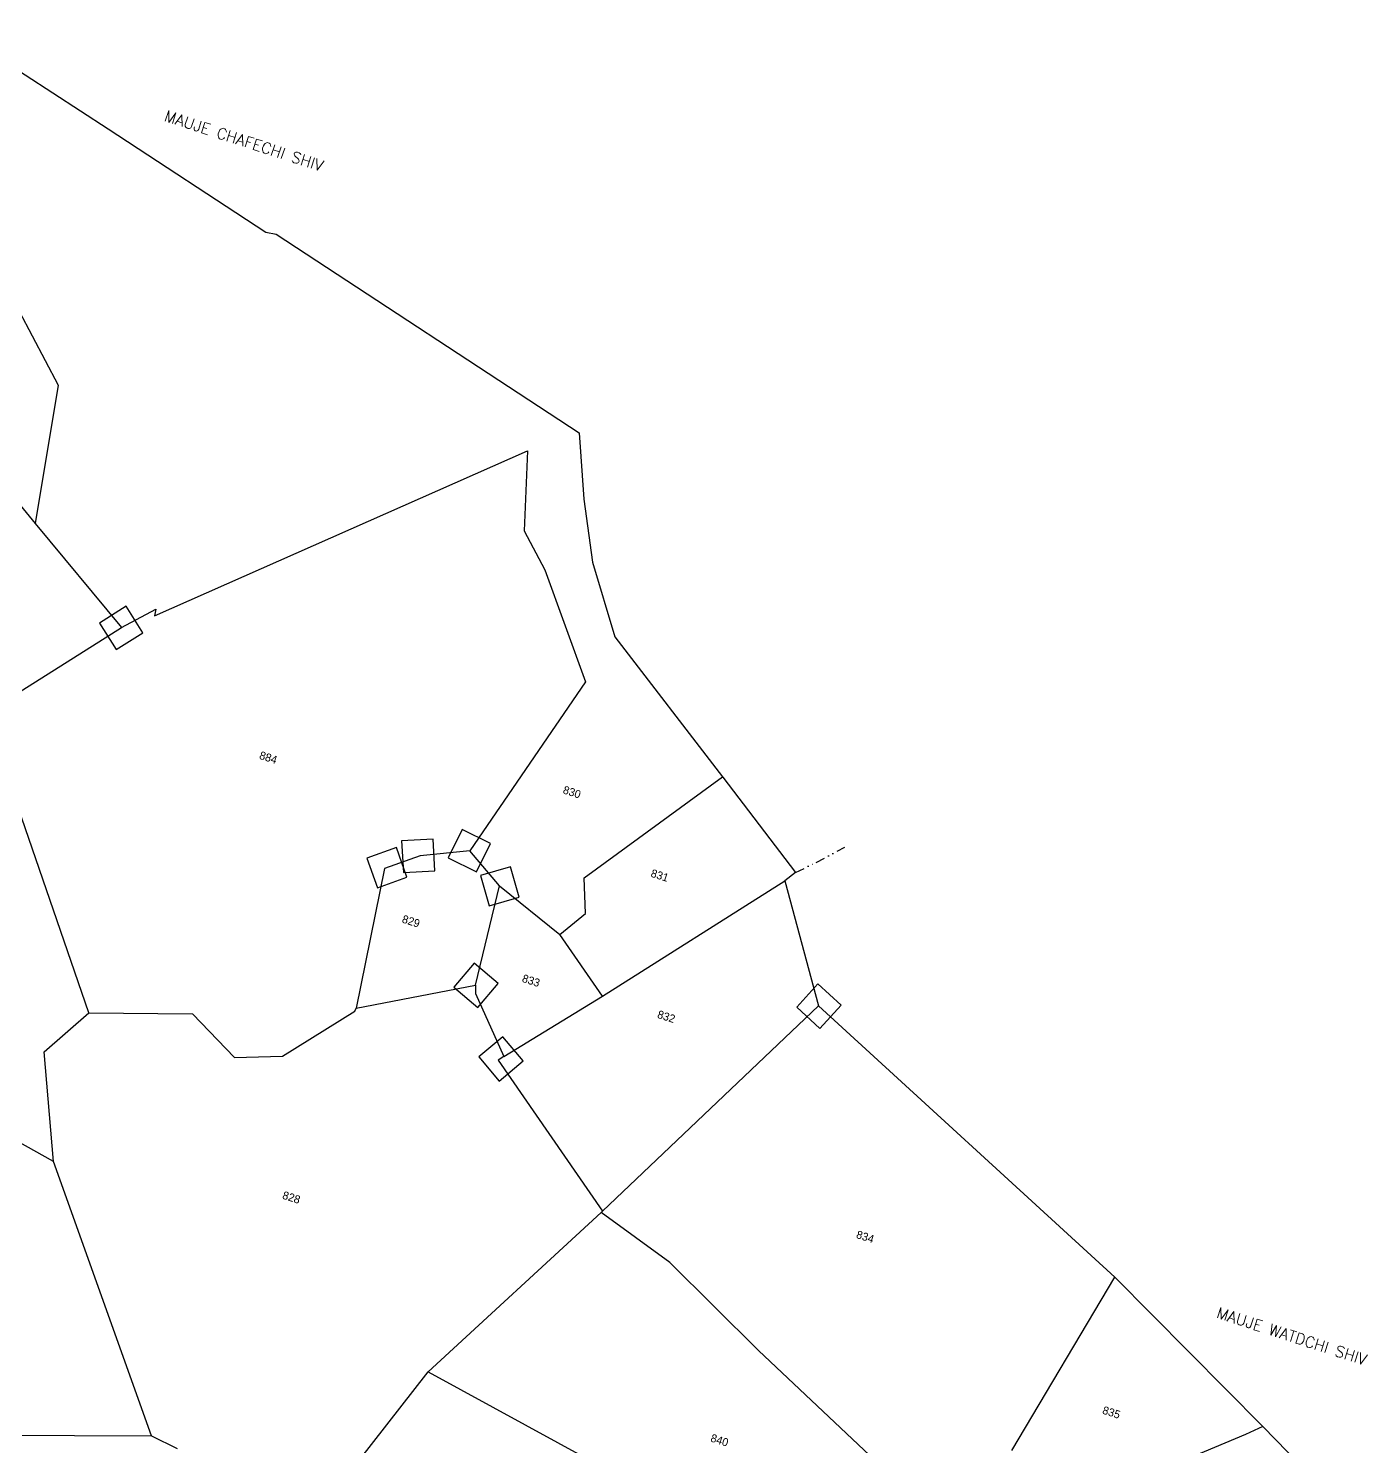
# Model space of a CAD drawing. Header units: metres. Extents: x 313073 to 315646, y 1903695 to 1906857.
# Drawn here: x 314721 to 315437, y 1905798 to 1906556 of the extents above; entities that cross this region are included whole.
import ezdxf

# ---------------------------------------------------------------- set-up
doc = ezdxf.new("R2010")
doc.units = ezdxf.units.M
doc.linetypes.add('DIVIDE', pattern=[1.25, 0.5, -0.25, 0, -0.25, 0, -0.25])
for name, color, linetype in [('POLY_PARCEL', 6, 'Continuous'), ('SYM_STONE', 1, 'Continuous'), ('TEXT_MAPOUT', 7, 'Continuous'), ('TEXT_PARCEL', 7, 'Continuous'), ('V_BOUND_LINE', 7, 'Continuous'), ('V_DIVIDE_LINE', 7, 'DIVIDE')]:
    doc.layers.add(name, color=color, linetype=linetype)
doc.styles.get("Standard").update_dxf_attribs({"font": 'simplex.shx'})
doc.styles.add('TEXT_MAP', font='')
doc.styles.get('TEXT_MAP').set_extended_font_data('Kruti Dev 050')

msp = doc.modelspace()

# ---------------------------------------------------------------- linework, layer by layer
at = {"layer": 'POLY_PARCEL'}
for p, q in [((314716.38, 1906404.6), (314737.19, 1906365.1)), ((314737.19, 1906365.1), (314724.98, 1906291.16)), ((314692.77, 1906330.07), (314724.98, 1906291.16)), ((314788.62, 1906241.72), (314988.05, 1906329.95)), ((314988.05, 1906329.95), (314986.23, 1906287.23)), ((314724.98, 1906291.16), (314771.08, 1906235.45)), ((314986.23, 1906287.23), (314997.41, 1906266.27)), ((314997.41, 1906266.27), (315019.13, 1906206.57)), ((314771.08, 1906235.45), (314789.45, 1906245.28)), ((314789.45, 1906245.28), (314788.62, 1906241.72)), ((314696.51, 1906188.46), (314771.08, 1906235.45)), ((315019.13, 1906206.57), (314957.23, 1906116.19)), ((315018.4, 1906101.72), (315092.37, 1906155.68)), ((314753.5, 1906029.56), (314712.07, 1906150.24)), ((314930.65, 1906113.61), (314911.72, 1906106.82)), ((314957.23, 1906116.19), (314930.65, 1906113.61)), ((314973.21, 1906097.5), (314957.23, 1906116.19)), ((314911.72, 1906106.82), (314896.49, 1906032.12)), ((314960.34, 1906044.5), (314973.21, 1906097.5)), ((314973.21, 1906097.5), (315005.31, 1906071.48)), ((315019.13, 1906082.7), (315018.4, 1906101.72)), ((315028.26, 1906038.57), (315125.63, 1906100.13)), ((315005.31, 1906071.48), (315019.13, 1906082.7)), ((315028.26, 1906038.57), (315005.31, 1906071.48)), ((314896.49, 1906032.12), (314960.34, 1906044.5)), ((314960.34, 1906044.5), (314960.27, 1906039.96)), ((314960.27, 1906039.96), (314975.47, 1906006.31)), ((314975.47, 1906006.31), (315028.26, 1906038.57)), ((314729.71, 1906008.81), (314753.5, 1906029.56)), ((314753.5, 1906029.56), (314808.94, 1906029.12)), ((314808.94, 1906029.12), (314831.39, 1906005.83)), ((314857.08, 1906006.45), (314895.73, 1906030.47)), ((314895.73, 1906030.47), (314896.49, 1906032.12)), ((315028.19, 1905923.69), (315143.68, 1906033.33)), ((314734.62, 1905950.26), (314729.71, 1906008.81)), ((314831.39, 1906005.83), (314857.08, 1906006.45)), ((314975.47, 1906006.31), (314972.48, 1906004.36)), ((314972.48, 1906004.36), (315028.19, 1905923.69)), ((314734.62, 1905950.26), (314672.44, 1905984.88)), ((314787.16, 1905803.65), (314734.62, 1905950.26)), ((315027.48, 1905923.02), (314935.06, 1905837.82)), ((315027.48, 1905923.02), (315028.19, 1905923.69)), ((315064.18, 1905896.23), (315027.48, 1905923.02)), ((315111.6, 1905849.23), (315064.18, 1905896.23)), ((315246.95, 1905795.73), (315302.04, 1905888.46)), ((315180.57, 1905784.12), (315111.6, 1905849.23)), ((314877.39, 1905764), (314935.06, 1905837.82)), ((314935.06, 1905837.82), (315183.94, 1905702.04)), ((314658.29, 1905804.21), (314787.16, 1905803.65)), ((314787.16, 1905803.65), (314800.86, 1905796.89)), ((315372.01, 1905804.33), (315259.67, 1905757.42)), ((315381.13, 1905808.57), (315372.01, 1905804.33))]:
    msp.add_line(p, q, dxfattribs=at)
at = {"layer": 'SYM_STONE'}
for p, q in [((314773.51, 1906246.91), (314759.28, 1906237.94)), ((314782.48, 1906232.68), (314773.51, 1906246.91)), ((314759.28, 1906237.94), (314768.25, 1906223.71)), ((314768.25, 1906223.71), (314782.48, 1906232.68)), ((314953.14, 1906127.54), (314945.75, 1906112.43)), ((314968.26, 1906120.15), (314953.14, 1906127.54)), ((314937.62, 1906122.39), (314920.82, 1906121.46)), ((314920.82, 1906121.46), (314921.75, 1906104.66)), ((314938.55, 1906105.59), (314937.62, 1906122.39)), ((314960.86, 1906105.03), (314968.26, 1906120.15)), ((314917.98, 1906118.02), (314902.15, 1906112.33)), ((314923.67, 1906102.18), (314917.98, 1906118.02)), ((314945.75, 1906112.43), (314960.86, 1906105.03)), ((314902.15, 1906112.33), (314907.83, 1906096.5)), ((314921.75, 1906104.66), (314938.55, 1906105.59)), ((314979.06, 1906107.67), (314962.88, 1906103.04)), ((314983.69, 1906091.5), (314979.06, 1906107.67)), ((314907.83, 1906096.5), (314923.67, 1906102.18)), ((314962.88, 1906103.04), (314967.51, 1906086.87)), ((314967.51, 1906086.87), (314983.69, 1906091.5)), ((314959.52, 1906056.2), (314948.68, 1906043.32)), ((314972.39, 1906045.36), (314959.52, 1906056.2)), ((314961.56, 1906032.49), (314972.39, 1906045.36)), ((315143.35, 1906045.06), (315131.99, 1906032.65)), ((315155.76, 1906033.7), (315143.35, 1906045.06)), ((314948.68, 1906043.32), (314961.56, 1906032.49)), ((315131.99, 1906032.65), (315144.4, 1906021.29)), ((315144.4, 1906021.29), (315155.76, 1906033.7)), ((314974.99, 1906016.89), (314962.11, 1906006.06)), ((314985.82, 1906004.01), (314974.99, 1906016.89)), ((314962.11, 1906006.06), (314972.94, 1905993.18)), ((314972.94, 1905993.18), (314985.82, 1906004.01))]:
    msp.add_line(p, q, dxfattribs=at)
at = {"layer": 'V_BOUND_LINE'}
for p, q in [((314681.15, 1906555.68), (314763.88, 1906501.94)), ((314763.88, 1906501.94), (314848.19, 1906446.73)), ((314848.19, 1906446.73), (314853.7, 1906445.63)), ((314853.7, 1906445.63), (315015.75, 1906339.6)), ((315015.75, 1906339.6), (315018.17, 1906304.16)), ((315018.17, 1906304.16), (315022.77, 1906270.46)), ((315022.77, 1906270.46), (315034.72, 1906230.56)), ((315034.72, 1906230.56), (315092.37, 1906155.68)), ((315092.37, 1906155.68), (315092.48, 1906155.54)), ((315092.48, 1906155.54), (315131.41, 1906104.65)), ((315131.41, 1906104.65), (315125.63, 1906100.13)), ((315125.63, 1906100.13), (315143.68, 1906033.33)), ((315143.68, 1906033.33), (315302.04, 1905888.46)), ((315302.04, 1905888.46), (315381.13, 1905808.57)), ((315381.13, 1905808.57), (315431.03, 1905757.75))]:
    msp.add_line(p, q, dxfattribs=at)
at = {"layer": 'V_DIVIDE_LINE', "ltscale": 10}
for p, q in [((315142.4, 1906109.99), (315157.65, 1906118.1)), ((315131.41, 1906104.65), (315142.4, 1906109.99))]:
    msp.add_line(p, q, dxfattribs=at)

# ---------------------------------------------------------------- texts
at = {"layer": 'TEXT_MAPOUT'}
for s, p in [('MAUJE CHAFECHI SHIV', (314793.49, 1906506.37)), ('MAUJE WATDCHI SHIV', (315355.96, 1905866.9))]:
    msp.add_text(s, height=5.938, rotation=342.12934, dxfattribs=at).set_placement(p)
at = {"layer": 'TEXT_PARCEL', "style": 'TEXT_MAP'}
for s, p in [('884', (314844.36, 1906165.48)), ('830', (315006.67, 1906147.01)), ('831', (315053.64, 1906102.48)), ('829', (314920.63, 1906078)), ('833', (314984.82, 1906046.29)), ('832', (315057.12, 1906027.06)), ('828', (314856.7, 1905930.44)), ('834', (315163.45, 1905909.43)), ('835', (315295.08, 1905815.56)), ('840', (315085.58, 1905800.69))]:
    msp.add_text(s, height=4.275, rotation=342.12934, dxfattribs=at).set_placement(p)

doc.saveas('drawing.dxf')
